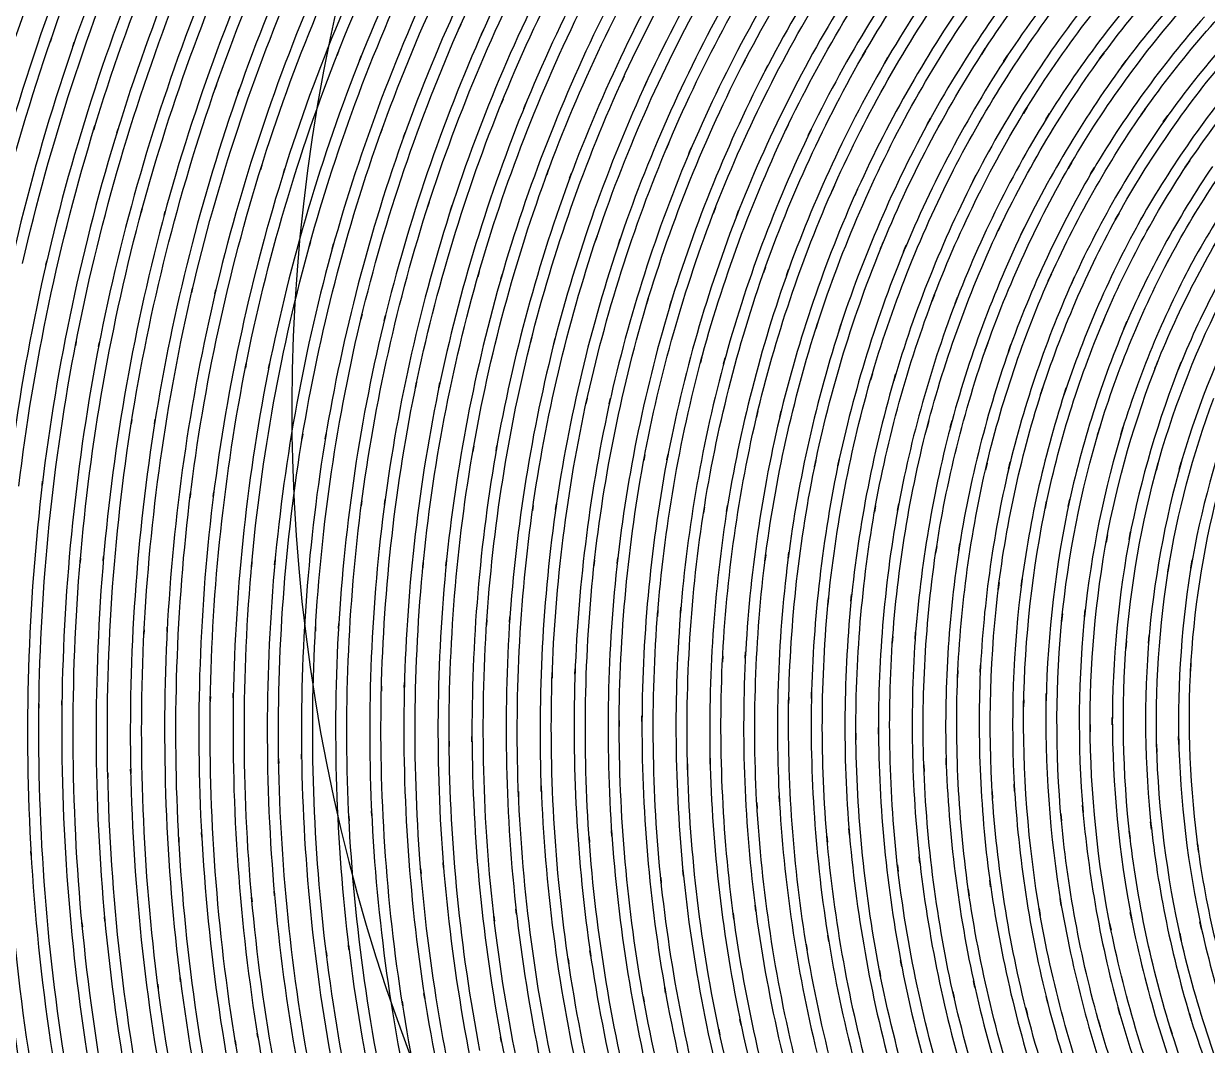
# Model space of a CAD drawing. Extents: x -32 to 185, y 69 to 286.
# Drawn here: x -5.47 to 40.84, y 152.37 to 192.36 of the extents above; entities that cross this region are included whole.
import ezdxf

# ---------------------------------------------------------------- set-up
doc = ezdxf.new("R2010")
doc.units = 0
doc.layers.add('Ebene_1', color=7, linetype='CONTINUOUS')

msp = doc.modelspace()

# ---------------------------------------------------------------- linework, layer by layer
at = {"layer": 'Ebene_1', "color": 7}
for p, q in [((11.632855, 192.322571), (11.550433, 192.136753)), ((-4.385044, 191.791589), (-4.43972, 191.632498)), ((12.436048, 191.930571), (12.519692, 192.117916)), ((-3.544839, 191.471116), (-3.489247, 191.631734)), ((27.470077, 191.29217), (27.342804, 191.071734)), ((32.156594, 191.386098), (32.007939, 191.156752)), ((6.848383, 191.276897), (6.777986, 191.098461)), ((7.669095, 190.917734), (7.740877, 191.098461)), ((22.755611, 190.932752), (22.647021, 190.721479)), ((28.216405, 190.820752), (28.34607, 191.043225)), ((32.873649, 190.880061), (33.025358, 191.111443)), ((36.803835, 191.215807), (36.630234, 190.97857)), ((37.487035, 190.67617), (37.664708, 190.915697)), ((23.527597, 190.495951), (23.638451, 190.710024)), ((2.073671, 189.960896), (2.013599, 189.789078)), ((18.024624, 190.30606), (17.931868, 190.103187)), ((18.818985, 189.904133), (18.913447, 190.109042)), ((2.909887, 189.635332), (2.970937, 189.808932)), ((13.288293, 189.410568), (13.20974, 189.216605)), ((14.102533, 189.044023), (14.182792, 189.240532)), ((33.795105, 189.090605), (33.647214, 188.84955)), ((38.428345, 189.036132), (38.253727, 188.785659)), ((29.131675, 188.881113), (29.006082, 188.648713)), ((29.888439, 188.431331), (30.016628, 188.665768)), ((34.522596, 188.60595), (34.674051, 188.849804)), ((39.121219, 188.516095), (39.29991, 188.769113)), ((-2.679766, 188.374313), (-2.730395, 188.209113)), ((-1.82994, 188.082095), (-1.778521, 188.248822)), ((8.558605, 188.246022), (8.492296, 188.060458)), ((9.389773, 187.914349), (9.45738, 188.102204)), ((24.448339, 188.404604), (24.342423, 188.18264)), ((25.230966, 187.990967), (25.339351, 188.215731)), ((19.757037, 187.660567), (19.667742, 187.448276)), ((20.561834, 187.283585), (20.653114, 187.498421)), ((3.847231, 186.812166), (3.791649, 186.633984)), ((4.693099, 186.514857), (4.749874, 186.69533)), ((15.069222, 186.649002), (14.994436, 186.446384)), ((35.542306, 186.943257), (35.394924, 186.688966)), ((36.279216, 186.479475), (36.430162, 186.736311)), ((40.159256, 187.002312), (39.983619, 186.738602)), ((15.89311, 186.308166), (15.96927, 186.512566)), ((30.903466, 186.618457), (30.780011, 186.375111)), ((31.669903, 186.191584), (31.796157, 186.437729)), ((26.253527, 186.027402), (26.15041, 185.794492)), ((27.045495, 185.637183), (27.150978, 185.872892)), ((10.396425, 185.368637), (10.334163, 185.174674)), ((11.236705, 185.063692), (11.300062, 185.259437)), ((-0.83431, 185.10951), (-0.880357, 184.938455)), ((0.024273, 184.84631), (0.071211, 185.018892)), ((21.603791, 185.168565), (21.518264, 184.946855)), ((22.41793, 184.816528), (22.505443, 185.040783)), ((37.389035, 184.948128), (37.242417, 184.681364)), ((32.776922, 184.510818), (32.655249, 184.254745)), ((33.551504, 184.105327), (33.676232, 184.364455)), ((38.133581, 184.505473), (38.284272, 184.775546)), ((16.966274, 184.042709), (16.895689, 183.831181)), ((17.798919, 183.727581), (17.871108, 183.9414)), ((5.750258, 183.820236), (5.699051, 183.634672)), ((6.604378, 183.550163), (6.656481, 183.737254)), ((28.161805, 183.806236), (28.061794, 183.562127)), ((28.962351, 183.43969), (29.064958, 183.686599)), ((-4.604768, 182.908199), (-4.566509, 183.074417)), ((39.326637, 183.110308), (39.180273, 182.829799)), ((40.077038, 182.688017), (40.227983, 182.971835)), ((12.352048, 182.648817), (12.29447, 182.447471)), ((13.2005, 182.370853), (13.259249, 182.574489)), ((23.555724, 182.834635), (23.473989, 182.602744)), ((24.378034, 182.507289), (24.461652, 182.741471)), ((34.742269, 182.560998), (34.622633, 182.292453)), ((35.523979, 182.177653), (35.646924, 182.449507)), ((1.142289, 182.003543), (1.100925, 181.826634)), ((2.008533, 181.769361), (2.050686, 181.948307)), ((18.970134, 181.59627), (18.903902, 181.375834)), ((30.163985, 181.744925), (30.067334, 181.48987)), ((30.971684, 181.401797), (31.071211, 181.660416)), ((19.810441, 181.307106), (19.87815, 181.530088)), ((7.773, 180.988415), (7.726673, 180.796233)), ((8.634688, 180.746851), (8.681907, 180.940815)), ((25.603341, 180.662851), (25.525577, 180.420015)), ((36.790598, 180.773833), (36.672998, 180.492306)), ((37.577908, 180.411869), (37.699326, 180.697215)), ((26.432498, 180.359687), (26.512145, 180.60456)), ((-3.415581, 179.920596), (-3.448188, 179.751323)), ((-2.539384, 179.720778), (-2.506064, 179.892087)), ((14.416337, 180.091651), (14.363545, 179.88216)), ((15.271865, 179.840669), (15.325956, 180.052705)), ((32.250776, 179.848305), (32.157358, 179.580777)), ((33.064304, 179.527577), (33.160777, 179.798414)), ((21.071333, 179.314777), (21.009784, 179.084922)), ((21.918181, 179.051068), (21.981334, 179.283468)), ((3.240598, 179.061759), (3.204205, 178.878486)), ((4.11331, 178.856086), (4.150499, 179.041395)), ((38.912491, 179.151868), (38.796673, 178.857613)), ((39.703874, 178.812304), (39.82351, 179.109868)), ((9.906017, 178.322049), (9.864857, 178.122994)), ((27.736841, 178.656777), (27.663455, 178.404013)), ((28.57198, 178.378049), (28.647631, 178.634122)), ((10.773967, 178.108231), (10.816221, 178.309576)), ((34.412378, 178.118667), (34.322269, 177.839176)), ((35.230488, 177.820594), (35.323906, 178.103903)), ((16.579696, 177.70223), (16.531968, 177.484339)), ((17.441053, 177.477212), (17.490078, 177.697648)), ((23.260222, 177.201284), (23.203637, 176.961757)), ((24.112645, 176.963284), (24.17091, 177.205357)), ((-1.233437, 176.870884), (-1.261081, 176.695757)), ((-0.351767, 176.700338), (-0.323538, 176.876993)), ((29.946908, 176.820229), (29.877799, 176.556011)), ((30.786629, 176.56492), (30.857902, 176.832702)), ((36.639144, 176.558811), (36.552344, 176.266847)), ((37.460563, 176.283393), (37.550672, 176.579175)), ((5.45077, 176.288483), (5.419646, 176.099356)), ((6.328952, 176.111574), (6.36087, 176.302993)), ((12.139757, 175.825465), (12.103968, 175.619028)), ((13.012976, 175.639901), (13.049758, 175.848374)), ((18.832222, 175.483101), (18.789865, 175.256555)), ((19.698568, 175.28481), (19.742222, 175.513646)), ((25.527079, 175.25961), (25.475559, 175.010155)), ((26.383676, 175.046046), (26.436978, 175.298301)), ((32.223539, 175.15601), (32.158885, 174.880337)), ((33.066595, 174.924119), (33.13354, 175.203355)), ((38.9214, 175.172046), (38.837655, 174.866846)), ((39.744346, 174.918264), (39.831656, 175.227283)), ((-4.74856, 174.281645), (-4.728171, 174.450664)), ((1.062056, 173.992481), (1.039783, 173.812518)), ((1.948282, 173.851463), (1.97114, 174.033972)), ((7.763149, 173.688045), (7.737517, 173.49179)), ((8.645608, 173.53939), (8.672056, 173.737681)), ((35.401797, 173.456663), (35.464415, 173.748117)), ((14.464167, 173.502481), (14.433952, 173.288663)), ((15.341458, 173.343899), (15.372691, 173.560263)), ((21.163987, 173.437317), (21.127307, 173.202372)), ((22.034228, 173.265499), (22.072308, 173.503499)), ((27.861721, 173.49179), (27.815597, 173.232408)), ((28.721703, 173.303172), (28.769736, 173.566117)), ((34.556705, 173.666154), (34.496633, 173.378263)), ((36.936708, 172.351934), (36.881217, 172.05208)), ((37.782563, 172.165352), (37.840854, 172.469025)), ((30.25445, 171.90037), (30.213901, 171.630552)), ((31.11652, 171.735934), (31.159029, 172.00957)), ((-3.248523, 171.437606), (-3.263057, 171.265533)), ((-2.356035, 171.331715), (-2.341016, 171.50557)), ((4.350855, 171.178988), (4.368154, 171.367097)), ((17.74969, 171.224806), (17.775068, 171.449061)), ((23.565168, 171.568443), (23.534342, 171.324588)), ((24.438081, 171.422588), (24.470307, 171.669497)), ((40.198456, 171.050442), (40.25242, 171.367097)), ((3.461236, 171.290733), (3.444532, 171.104406)), ((10.167512, 171.263497), (10.147733, 171.061388)), ((11.053356, 171.143351), (11.073949, 171.348515)), ((16.869242, 171.356152), (16.844983, 171.134697)), ((39.353364, 171.215388), (39.302455, 170.90306)), ((32.695213, 170.487642), (32.660085, 170.206369)), ((33.557868, 170.346369), (33.595032, 170.631715)), ((26.900124, 169.757605), (26.926265, 170.014696)), ((20.227336, 169.28415), (20.246426, 169.516295)), ((26.02553, 169.879023), (26.000763, 169.625495)), ((13.541947, 168.926258), (13.556457, 169.13804)), ((19.344877, 169.389023), (19.326804, 169.159677)), ((35.173469, 169.254113), (35.144197, 168.961895)), ((36.036125, 169.136004), (36.067434, 169.432295)), ((-0.754688, 168.636585), (-0.76352, 168.459931)), ((0.140219, 168.560731), (0.14956, 168.739422)), ((5.953696, 168.767931), (5.942857, 168.576258)), ((6.845601, 168.685204), (6.856936, 168.878913)), ((12.653914, 169.019168), (12.640194, 168.809931)), ((28.534892, 168.369058), (28.516591, 168.106621)), ((29.410071, 168.27284), (29.429977, 168.539604)), ((37.679726, 168.200803), (37.656308, 167.896367)), ((38.5406, 168.104585), (38.566054, 168.413094)), ((22.764443, 167.52473), (22.777069, 167.765276)), ((21.88089, 167.603384), (21.869359, 167.365893)), ((31.957794, 166.969311), (31.97103, 167.246002)), ((40.203292, 167.326948), (40.185983, 167.011311)), ((15.212098, 166.956075), (15.204742, 166.739965)), ((16.101328, 166.89142), (16.109372, 167.110075)), ((31.083175, 167.041602), (31.071466, 166.768729)), ((8.529281, 166.428147), (8.524597, 166.230874)), ((9.422584, 166.373929), (9.427751, 166.573747)), ((-3.974589, 165.688437), (-3.972298, 165.858728)), ((1.833838, 166.018838), (1.83086, 165.837092)), ((2.730015, 165.97251), (2.733395, 166.156292)), ((24.467125, 166.00051), (24.46234, 165.754365)), ((25.350577, 165.947819), (25.356355, 166.19651)), ((33.660195, 165.895637), (33.655359, 165.612583)), ((34.533287, 165.847528), (34.539651, 166.134656)), ((-4.873059, 165.729165), (-4.875044, 165.56091)), ((17.83173, 165.077273), (17.831144, 164.854291)), ((18.721163, 165.039855), (18.722436, 165.265891)), ((36.255798, 164.932946), (36.257834, 164.638945)), ((37.125835, 164.906982), (37.12558, 165.205055)), ((12.071335, 164.247454), (12.070062, 164.453382)), ((27.09312, 164.581673), (27.095513, 164.327127)), ((27.975579, 164.553927), (27.974281, 164.811782)), ((39.725765, 164.147672), (39.718637, 164.4572)), ((11.177753, 164.272909), (11.179534, 164.069781)), ((38.859546, 164.151236), (38.868964, 163.846799)), ((4.506563, 163.586653), (4.509745, 163.400326)), ((5.403042, 163.570108), (5.400258, 163.759235)), ((21.391093, 163.373853), (21.385442, 163.607272)), ((30.62932, 163.344581), (30.620665, 163.611853)), ((-1.282055, 163.009344), (-1.285645, 163.183708)), ((20.502372, 163.384799), (20.508838, 163.154689)), ((29.748744, 163.347126), (29.758494, 163.08418)), ((-2.180729, 163.019526), (-2.17686, 162.847198)), ((33.301031, 162.318761), (33.284995, 162.595707)), ((13.888664, 162.30527), (13.897217, 162.096034)), ((14.78156, 162.307816), (14.773414, 162.519852)), ((24.100808, 161.893925), (24.087801, 162.134979)), ((32.423867, 162.298143), (32.441176, 162.02527)), ((23.213895, 161.878143), (23.227615, 161.641161)), ((35.981143, 161.477233), (35.956961, 161.763597)), ((7.253073, 161.343597), (7.262718, 161.151669)), ((8.148862, 161.355815), (8.139521, 161.550288)), ((35.108051, 161.432688), (35.133251, 161.150651)), ((17.542693, 160.556032), (17.527471, 160.774433)), ((26.839974, 160.600578), (26.819178, 160.849524)), ((37.791217, 160.751014), (37.824563, 160.458796)), ((38.659218, 160.817705), (38.627145, 161.114251)), ((0.596695, 160.499778), (0.606648, 160.323378)), ((1.49458, 160.519632), (1.484831, 160.698069)), ((16.651579, 160.526251), (16.667285, 160.310905)), ((25.95581, 160.559596), (25.977294, 160.314214)), ((40.463184, 160.250832), (40.504674, 159.948941)), ((-5.179405, 159.798759), (-5.189154, 159.964977)), ((10.956807, 159.331413), (10.940694, 159.530722)), ((28.717733, 159.427886), (28.747082, 159.175377)), ((29.598206, 159.494068), (29.569468, 159.750904)), ((10.062817, 159.290686), (10.079235, 159.093922)), ((19.456062, 158.936613), (19.479124, 158.714903)), ((20.344376, 158.99414), (20.321696, 159.21814)), ((4.344888, 158.221339), (4.328681, 158.404867)), ((31.489684, 158.482758), (31.527357, 158.222103)), ((32.365321, 158.573631), (32.328412, 158.838358)), ((3.448809, 158.172212), (3.465214, 157.990721)), ((35.131215, 157.837994), (35.085651, 158.111376)), ((13.816577, 157.498939), (13.793413, 157.703339)), ((22.29165, 157.536866), (22.322476, 157.309048)), ((23.1764, 157.620866), (23.14588, 157.852248)), ((34.260923, 157.723957), (34.306996, 157.454902)), ((37.885399, 157.285629), (37.831181, 157.567666)), ((-3.189163, 157.170575), (-3.173254, 157.003084)), ((-2.291584, 157.225811), (-2.307416, 157.395339)), ((12.925463, 157.428939), (12.948932, 157.227084)), ((37.021726, 157.148938), (37.076962, 156.87072)), ((40.618456, 156.914502), (40.555075, 157.205957)), ((26.027999, 156.437738), (25.989435, 156.675483)), ((39.762165, 156.75592), (39.82631, 156.469556)), ((7.258044, 156.11701), (7.235176, 156.304356)), ((25.147933, 156.327265), (25.186802, 156.092828)), ((6.364848, 156.038101), (6.387915, 155.852792)), ((15.830059, 155.760901), (15.860884, 155.553446)), ((16.717609, 155.858137), (16.686961, 156.068137)), ((28.889067, 155.442973), (28.842129, 155.687592)), ((28.014448, 155.307555), (28.061794, 155.066246)), ((-0.224214, 154.762827), (-0.202044, 154.592027)), ((0.670386, 154.848609), (0.648317, 155.021191)), ((31.749321, 154.635554), (31.693575, 154.887554)), ((10.223613, 154.206899), (10.193781, 154.398827)), ((18.766498, 154.285299), (18.804985, 154.073008)), ((19.649339, 154.410027), (19.610979, 154.625372)), ((30.881065, 154.475954), (30.937066, 154.227772)), ((34.598705, 154.014208), (34.533796, 154.273336)), ((9.334282, 154.099481), (9.364318, 153.909335)), ((33.737577, 153.830935), (33.802741, 153.575626)), ((37.426963, 153.576644), (37.352635, 153.843663)), ((22.60128, 153.154098), (22.55485, 153.375298)), ((36.57398, 153.370717), (36.648307, 153.108026)), ((40.22442, 153.320317), (40.14042, 153.594971)), ((3.695995, 152.667916), (3.667359, 152.844571)), ((21.723988, 153.003153), (21.770621, 152.784752)), ((39.380346, 153.092244), (39.464601, 152.822171)), ((2.805383, 152.552607), (2.83402, 152.377988)), ((13.230918, 152.492534), (13.193729, 152.689043))]:
    msp.add_line(p, q, dxfattribs=at)
for points in [[(-4.43972, 191.632498), (-2.871184, 196.191411), (-0.897946, 200.600906), (1.456194, 204.808037)], [(2.310602, 204.494946), (-0.025745, 200.337197), (-1.985442, 195.978356), (-3.544839, 191.471116)], [(10.442804, 204.505898), (-0.582831, 177.887661), (5.511628, 147.248744), (25.884346, 126.876026)], [(-9.230066, 189.899551), (-7.759658, 194.756283), (-5.858711, 199.471996), (-3.550007, 203.990946)], [(-2.686639, 203.703309), (-4.97895, 199.23425), (-6.867959, 194.569446), (-8.33068, 189.764642)], [(11.550433, 192.136753), (13.146103, 195.738829), (15.064742, 199.18945), (17.282675, 202.445599)], [(6.777986, 191.098461), (8.315895, 194.996319), (10.20213, 198.747814), (12.413496, 202.307126)], [(13.261845, 201.97698), (11.068883, 198.466286), (9.196954, 194.764937), (7.669095, 190.917734)], [(18.120384, 202.089998), (15.922739, 198.882214), (14.020112, 195.481738), (12.436048, 191.930571)], [(2.013599, 189.789078), (3.477842, 193.982973), (5.316039, 198.036867), (7.50573, 201.902144)], [(8.363139, 201.596689), (6.190642, 197.781049), (4.365471, 193.777554), (2.909887, 189.635332)], [(-2.730395, 188.209113), (-1.355848, 192.697772), (0.418132, 197.05483), (2.569929, 201.227343)], [(3.43588, 200.947343), (1.299878, 196.824975), (-0.462444, 192.51908), (-1.82994, 188.082095)], [(-7.442163, 186.358566), (-6.173405, 191.140716), (-4.479888, 195.79992), (-2.382075, 200.280688)], [(-1.50827, 200.026651), (-3.591778, 195.596283), (-5.275241, 190.988497), (-6.538322, 186.258275)], [(13.20974, 189.216605), (14.642145, 192.75199), (16.392554, 196.150429), (18.439152, 199.369414)], [(17.931868, 190.103187), (19.413986, 193.346099), (21.189238, 196.44723), (23.235149, 199.367632)], [(8.492296, 188.060458), (9.859282, 191.888571), (11.569422, 195.585338), (13.601409, 199.105959)], [(14.461697, 198.80865), (12.446306, 195.33741), (10.748614, 191.691043), (9.389773, 187.914349)], [(19.290404, 199.04665), (17.261878, 195.876538), (15.525317, 192.528499), (14.102533, 189.044023)], [(24.076652, 199.019923), (22.050137, 196.147884), (20.290183, 193.096645), (18.818985, 189.904133)], [(22.647021, 190.721479), (24.163248, 193.672682), (25.947665, 196.478284), (27.977463, 199.102905)], [(28.808707, 198.730504), (26.799502, 196.153484), (25.031504, 193.397009), (23.527597, 190.495951)], [(3.791649, 186.633984), (5.077204, 190.754315), (6.731155, 194.750937), (8.733019, 198.574977)], [(9.601555, 198.302613), (7.614902, 194.528719), (5.972092, 190.583515), (4.693099, 186.514857)], [(27.342804, 191.071734), (28.87802, 193.733009), (30.656811, 196.246138), (32.656013, 198.57905)], [(-0.880357, 184.938455), (0.307964, 189.349478), (1.889609, 193.645191), (3.845442, 197.773667)], [(33.47565, 198.181704), (31.498339, 195.896138), (29.737723, 193.431881), (28.216405, 190.820752)], [(32.007939, 191.156752), (33.546668, 193.529881), (35.304815, 195.753593), (37.258453, 197.798358)], [(4.721435, 197.527267), (2.779631, 193.449445), (1.207401, 189.20515), (0.024273, 184.84631)], [(38.066381, 197.37683), (36.135652, 195.378647), (34.397105, 193.203554), (32.873649, 190.880061)], [(-5.51179, 182.974126), (-4.436742, 187.673549), (-2.943373, 192.267589), (-1.049884, 196.701012)], [(-0.166738, 196.481084), (-2.047983, 192.098316), (-3.533308, 187.555949), (-4.604768, 182.908199)], [(14.994436, 186.446384), (16.271339, 189.908205), (17.86057, 193.247081), (19.742426, 196.421011)], [(19.667742, 187.448276), (21.00202, 190.620933), (22.624163, 193.665045), (24.513554, 196.541666)], [(24.342423, 188.18264), (25.718472, 191.065879), (27.357899, 193.815991), (29.239449, 196.398102)], [(36.630234, 190.97857), (38.158018, 193.066099), (39.880783, 195.003956), (41.775112, 196.765412)], [(10.334163, 185.174674), (11.537986, 188.926168), (13.07898, 192.56108), (14.938156, 196.034611)], [(20.60559, 196.131338), (18.739847, 193.00679), (17.162351, 189.718823), (15.89311, 186.308166)], [(25.367988, 196.226538), (23.495982, 193.39879), (21.887075, 190.405078), (20.561834, 187.283585)], [(30.084541, 196.057775), (28.221572, 193.524281), (26.596654, 190.823806), (25.230966, 187.990967)], [(29.006082, 188.648713), (30.408781, 191.244061), (32.050448, 193.702972), (33.90965, 195.993375)], [(42.570567, 196.319957), (40.70042, 194.604573), (38.998273, 192.714826), (37.487035, 190.67617)], [(15.809084, 195.769883), (13.964722, 192.346753), (12.434266, 188.763259), (11.236705, 185.063692)], [(34.744305, 195.628102), (32.905213, 193.385554), (31.279429, 190.976024), (29.888439, 188.431331)], [(-5.051724, 195.162537), (-6.856021, 190.475079), (-8.238407, 185.63591), (-9.182237, 180.702815)], [(5.699051, 183.634672), (6.813982, 187.674312), (8.290848, 191.605261), (10.111537, 195.379665)], [(10.990025, 195.141156), (9.182547, 191.417152), (7.714633, 187.537876), (6.604378, 183.550163)], [(33.647214, 188.84955), (35.061469, 191.15777), (36.690307, 193.327772), (38.512091, 195.330029)], [(39.336055, 194.940065), (37.535399, 192.985154), (35.923616, 190.864279), (34.522596, 188.60595)], [(1.100925, 181.826634), (2.11114, 186.152384), (3.50797, 190.37886), (5.274377, 194.4549)], [(6.159221, 194.2421), (4.404844, 190.217224), (3.015582, 186.042929), (2.008533, 181.769361)], [(38.253727, 188.785659), (39.664674, 190.809552), (41.26653, 192.693699), (43.03715, 194.411628)], [(16.895689, 183.831181), (18.024726, 187.21333), (19.460237, 190.485515), (21.184071, 193.606754)], [(21.518264, 184.946855), (22.712338, 188.04264), (24.188525, 191.022097), (25.927886, 193.847809)], [(26.15041, 185.794492), (27.393993, 188.603659), (28.895431, 191.291661), (30.635174, 193.823882)], [(43.849659, 193.997227), (42.101185, 192.326389), (40.517656, 190.490606), (39.121219, 188.516095)], [(-3.448188, 179.751323), (-2.558577, 184.360891), (-1.257797, 188.881623), (0.438317, 193.259045)], [(22.057697, 193.350427), (20.348067, 190.279078), (18.922407, 187.058057), (17.798919, 183.727581)], [(26.793723, 193.565518), (25.069889, 190.789697), (23.604953, 187.860894), (22.41793, 184.816528)], [(31.492993, 193.516136), (29.769617, 191.033297), (28.280729, 188.395695), (27.045495, 185.637183)], [(30.780011, 186.375111), (32.05783, 188.898168), (33.569323, 191.295988), (35.294888, 193.536754)], [(36.143034, 193.203808), (34.435796, 191.011661), (32.938049, 188.663731), (31.669903, 186.191584)], [(1.329023, 193.072972), (-0.356655, 188.746713), (-1.65135, 184.278164), (-2.539384, 179.720778)], [(12.29447, 182.447471), (13.342969, 186.11522), (14.722301, 189.680387), (16.415234, 193.098936)], [(17.295886, 192.868317), (15.615782, 189.500423), (14.244926, 185.986674), (13.2005, 182.370853)], [(35.394924, 186.688966), (36.692089, 188.927186), (38.199254, 191.037115), (39.895801, 192.98999)], [(7.726673, 180.796233), (8.678928, 184.748055), (9.986453, 188.60595), (11.632855, 192.322571)], [(40.733766, 192.63159), (39.056819, 190.727333), (37.564926, 188.667041), (36.279216, 186.479475)], [(-7.936643, 177.410775), (-7.183341, 182.300344), (-5.994638, 187.113294), (-4.385044, 191.791589)], [(12.519692, 192.117916), (10.88472, 188.452458), (9.584347, 184.646491), (8.634688, 180.746851)], [(39.983619, 186.738602), (41.285112, 188.693259), (42.77344, 190.517333), (44.426714, 192.185117)], [(-3.489247, 191.631734), (-5.090008, 187.005112), (-6.274155, 182.244598), (-7.027228, 177.407212)], [(23.473989, 182.602744), (24.535827, 185.615801), (25.873592, 188.525004), (27.470077, 191.29217)], [(28.061794, 183.562127), (29.1807, 186.29162), (30.551683, 188.910895), (32.156594, 191.386098)], [(3.204205, 178.878486), (4.044603, 183.11209), (5.264335, 187.261948), (6.848383, 191.276897)], [(7.740877, 191.098461), (6.166779, 187.13493), (4.952516, 183.037508), (4.11331, 178.856086)], [(18.903902, 181.375834), (19.893346, 184.6722), (21.182798, 187.871331), (22.755611, 190.932752)], [(28.34607, 191.043225), (26.763203, 188.326204), (25.434806, 185.468674), (24.378034, 182.507289)], [(33.025358, 191.111443), (31.435211, 188.686386), (30.074792, 186.117765), (28.962351, 183.43969)], [(32.655249, 184.254745), (33.815977, 186.70042), (35.205288, 189.031295), (36.803835, 191.215807)], [(37.664708, 190.915697), (36.081943, 188.780568), (34.704596, 186.500093), (33.551504, 184.105327)], [(23.638451, 190.710024), (22.077781, 187.699258), (20.796296, 184.5518), (19.810441, 181.307106)], [(37.242417, 184.681364), (38.430127, 186.843475), (39.822492, 188.887223), (41.400675, 190.783588)], [(42.252385, 190.457769), (40.691511, 188.610531), (39.312128, 186.617184), (38.133581, 184.505473)], [(-1.261081, 176.695757), (-0.548353, 181.208343), (0.567779, 185.647874), (2.073671, 189.960896)], [(14.363545, 179.88216), (15.265095, 183.460563), (16.490707, 186.949875), (18.024624, 190.30606)], [(18.913447, 190.109042), (17.390347, 186.804021), (16.171328, 183.36689), (15.271865, 179.840669)], [(2.970937, 189.808932), (1.473504, 185.547583), (0.361342, 181.160488), (-0.351767, 176.700338)], [(9.864857, 178.122994), (10.663087, 181.981143), (11.80895, 185.759111), (13.288293, 189.410568)], [(14.182792, 189.240532), (12.712587, 185.640238), (11.571611, 181.914198), (10.773967, 178.108231)], [(30.067334, 181.48987), (31.069684, 184.134345), (32.317721, 186.679039), (33.795105, 189.090605)], [(34.622633, 182.292453), (35.67467, 184.655909), (36.948926, 186.913984), (38.428345, 189.036132)], [(25.525577, 180.420015), (26.463527, 183.345763), (27.67071, 186.178347), (29.131675, 188.881113)], [(30.016628, 188.665768), (28.567398, 186.013911), (27.367444, 183.233254), (26.432498, 180.359687)], [(34.674051, 188.849804), (33.209395, 186.488638), (31.969757, 183.994854), (30.971684, 181.401797)], [(39.29991, 188.769113), (37.83449, 186.697111), (36.570162, 184.489946), (35.523979, 182.177653)], [(39.180273, 182.829799), (40.266674, 184.911728), (41.55213, 186.883439), (43.018822, 188.717186)], [(-5.657467, 174.250336), (-5.088023, 179.037577), (-4.091425, 183.76449), (-2.679766, 188.374313)], [(-1.778521, 188.248822), (-3.183104, 183.691181), (-4.177233, 179.016704), (-4.74856, 174.281645)], [(5.419646, 176.099356), (6.098866, 180.234196), (7.149564, 184.299546), (8.558605, 188.246022)], [(9.45738, 188.102204), (8.056182, 184.207655), (7.009065, 180.194233), (6.328952, 176.111574)], [(21.009784, 179.084922), (21.867984, 182.290162), (23.019091, 185.409874), (24.448339, 188.404604)], [(25.339351, 188.215731), (23.920157, 185.272419), (22.77488, 182.20438), (21.918181, 179.051068)], [(43.883005, 188.424458), (42.431331, 186.640348), (41.156566, 184.719037), (40.077038, 182.688017)], [(16.531968, 177.484339), (17.295096, 180.967288), (18.374727, 184.373618), (19.757037, 187.660567)], [(20.653114, 187.498421), (19.279458, 184.262891), (18.204206, 180.908488), (17.441053, 177.477212)], [(1.039783, 173.812518), (1.58446, 178.220994), (2.52409, 182.571944), (3.847231, 186.812166)], [(4.749874, 186.69533), (3.433098, 182.50678), (2.495354, 178.208013), (1.948282, 173.851463)], [(12.103968, 175.619028), (12.756623, 179.377905), (13.74925, 183.069581), (15.069222, 186.649002)], [(32.157358, 179.580777), (33.051577, 182.135907), (34.185069, 184.601182), (35.542306, 186.943257)], [(36.430162, 186.736311), (35.08336, 184.445146), (33.956232, 182.031289), (33.064304, 179.527577)], [(36.672998, 180.492306), (37.624235, 182.768708), (38.791837, 184.948637), (40.159256, 187.002312)], [(41.041002, 186.769148), (39.685292, 184.766128), (38.525327, 182.637108), (37.577908, 180.411869)], [(15.96927, 186.512566), (14.656679, 182.985581), (13.667133, 179.346086), (13.012976, 175.639901)], [(27.663455, 178.404013), (28.485867, 181.236852), (29.570562, 183.986963), (30.903466, 186.618457)], [(31.796157, 186.437729), (30.473029, 183.8574), (29.393373, 181.158961), (28.57198, 178.378049)], [(23.203637, 176.961757), (23.939146, 180.071032), (24.960205, 183.105726), (26.253527, 186.027402)], [(27.150978, 185.872892), (25.86593, 183.003144), (24.848638, 180.020378), (24.112645, 176.963284)], [(7.737517, 173.49179), (8.264401, 177.522776), (9.15442, 181.497761), (10.396425, 185.368637)], [(11.300062, 185.259437), (10.063912, 181.440743), (9.175394, 177.517939), (8.645608, 173.53939)], [(-3.263057, 171.265533), (-2.86841, 175.94332), (-2.055442, 180.57656), (-0.83431, 185.10951)], [(0.071211, 185.018892), (-1.145059, 180.538124), (-1.957492, 175.95732), (-2.356035, 171.331715)], [(18.789865, 175.256555), (19.423328, 178.639468), (20.36535, 181.957471), (21.603791, 185.168565)], [(22.505443, 185.040783), (21.273569, 181.881361), (20.333939, 178.615795), (19.698568, 175.28481)], [(34.322269, 177.839176), (35.116706, 180.300633), (36.143798, 182.681144), (37.389035, 184.948128)], [(38.796673, 178.857613), (39.655765, 181.042888), (40.724347, 183.14009), (41.987912, 185.119437)], [(42.878059, 184.919873), (41.624421, 182.991944), (40.561184, 180.946415), (39.703874, 178.812304)], [(29.877799, 176.556011), (30.593429, 179.292377), (31.564012, 181.955689), (32.776922, 184.510818)], [(33.676232, 184.364455), (32.470703, 181.860998), (31.503175, 179.249359), (30.786629, 176.56492)], [(38.284272, 184.775546), (37.047689, 182.559726), (36.024925, 180.230633), (35.230488, 177.820594)], [(14.433952, 173.288663), (14.950094, 176.942666), (15.797757, 180.542197), (16.966274, 184.042709)], [(17.871108, 183.9414), (16.70786, 180.493069), (15.860986, 176.94572), (15.341458, 173.343899)], [(3.444532, 171.104406), (3.830128, 175.403428), (4.601918, 179.659432), (5.750258, 183.820236)], [(6.656481, 183.737254), (5.512617, 179.629141), (4.740826, 175.425828), (4.350855, 171.178988)], [(25.475559, 175.010155), (26.097108, 178.018885), (26.996469, 180.96347), (28.161805, 183.806236)], [(29.064958, 183.686599), (27.905579, 180.895761), (27.007898, 178.003103), (26.383676, 175.046046)], [(-4.566509, 183.074417), (-5.666427, 178.303467), (-6.337867, 173.443935), (-6.572635, 168.553604)], [(36.552344, 176.266847), (37.256162, 178.631322), (38.185254, 180.922997), (39.326637, 183.110308)], [(40.227983, 182.971835), (39.092964, 180.836197), (38.166163, 178.596449), (37.460563, 176.283393)], [(10.147733, 171.061388), (10.531334, 174.98241), (11.269236, 178.860922), (12.352048, 182.648817)], [(13.259249, 182.574489), (12.18023, 178.838522), (11.441844, 175.012446), (11.053356, 171.143351)], [(21.127307, 173.202372), (21.639988, 176.480665), (22.45293, 179.704996), (23.555724, 182.834635)], [(24.461652, 182.741471), (23.363517, 179.664014), (22.55088, 176.491866), (22.034228, 173.265499)], [(32.158885, 174.880337), (32.776413, 177.516157), (33.641614, 180.087832), (34.742269, 182.560998)], [(35.646924, 182.449507), (34.55136, 180.028014), (33.687177, 177.508266), (33.066595, 174.924119)], [(-0.76352, 168.459931), (-0.534429, 173.022408), (0.103411, 177.555103), (1.142289, 182.003543)], [(2.050686, 181.948307), (1.014812, 177.552048), (0.375266, 173.07128), (0.140219, 168.560731)], [(16.844983, 171.134697), (17.233547, 174.679246), (17.944977, 178.181031), (18.970134, 181.59627)], [(27.815597, 173.232408), (28.332249, 176.136774), (29.11854, 178.986668), (30.163985, 181.744925)], [(31.071211, 181.660416), (30.029636, 178.953831), (29.242937, 176.155865), (28.721703, 173.303172)], [(19.87815, 181.530088), (18.856276, 178.167031), (18.143752, 174.717427), (17.74969, 171.224806)], [(38.837655, 174.866846), (39.459255, 177.131284), (40.299256, 179.33005), (41.34493, 181.432597)], [(42.251367, 181.328743), (41.209766, 179.278377), (40.37002, 177.131284), (39.744346, 174.918264)], [(5.942857, 168.576258), (6.17861, 172.760226), (6.791312, 176.914411), (7.773, 180.988415)], [(8.681907, 180.940815), (7.702593, 176.919248), (7.087916, 172.817244), (6.845601, 168.685204)], [(23.534342, 171.324588), (23.935252, 174.494445), (24.627896, 177.620267), (25.603341, 180.662851)], [(34.496633, 173.378263), (35.025324, 175.910483), (35.793288, 178.386958), (36.790598, 180.773833)], [(37.699326, 180.697215), (36.705071, 178.362267), (35.935579, 175.93772), (35.401797, 173.456663)], [(26.512145, 180.60456), (25.539399, 177.614412), (24.844973, 174.540518), (24.438081, 171.422588)], [(-4.875044, 165.56091), (-4.81767, 170.381242), (-4.329146, 175.187319), (-3.415581, 179.920596)], [(-2.506064, 179.892087), (-3.418254, 175.210737), (-3.909756, 170.457351), (-3.974589, 165.688437)], [(12.640194, 168.809931), (12.889776, 172.616407), (13.484369, 176.392593), (14.416337, 180.091651)], [(15.325956, 180.052705), (14.395668, 176.405575), (13.798377, 172.681316), (13.541947, 168.926258)], [(30.213901, 171.630552), (30.634665, 174.427245), (31.316593, 177.17863), (32.250776, 179.848305)], [(33.160777, 179.798414), (32.228376, 177.180921), (31.543648, 174.481464), (31.11652, 171.735934)], [(19.326804, 169.159677), (19.597055, 172.590953), (20.18111, 175.990156), (21.071333, 179.314777)], [(21.981334, 179.283468), (21.092307, 176.011029), (20.505147, 172.664007), (20.227336, 169.28415)], [(1.83086, 165.837092), (1.903737, 170.27866), (2.375639, 174.7047), (3.240598, 179.061759)], [(4.150499, 179.041395), (3.286434, 174.736518), (2.810953, 170.362405), (2.730015, 165.97251)], [(36.881217, 172.05208), (37.329726, 174.478155), (38.009872, 176.855866), (38.912491, 179.151868)], [(39.82351, 179.109868), (38.921909, 176.866048), (38.238454, 174.540264), (37.782563, 172.165352)], [(8.524597, 166.230874), (8.620052, 170.294442), (9.082511, 174.341463), (9.906017, 178.322049)], [(26.000763, 169.625495), (26.299065, 172.683098), (26.880345, 175.706592), (27.736841, 178.656777)], [(28.647631, 178.634122), (27.791517, 175.735865), (27.206469, 172.764044), (26.900124, 169.757605)], [(10.816221, 178.309576), (9.993021, 174.381173), (9.526489, 170.386333), (9.422584, 166.373929)], [(32.660085, 170.206369), (32.994049, 172.893099), (33.580777, 175.54241), (34.412378, 178.118667)], [(35.323906, 178.103903), (34.491796, 175.579574), (33.900486, 172.98219), (33.557868, 170.346369)], [(15.204742, 166.739965), (15.329622, 170.428078), (15.789891, 174.097354), (16.579696, 177.70223)], [(17.490078, 177.697648), (16.699994, 174.145209), (16.235066, 170.528114), (16.101328, 166.89142)], [(39.302455, 170.90306), (39.679946, 173.220953), (40.281183, 175.496592), (41.097766, 177.698158)], [(42.010058, 177.691539), (41.192202, 175.541901), (40.58562, 173.317681), (40.198456, 171.050442)], [(21.869359, 167.365893), (22.030639, 170.680078), (22.496279, 173.972372), (23.260222, 177.201284)], [(24.17091, 177.205357), (23.406077, 174.028372), (22.935167, 170.787751), (22.764443, 167.52473)], [(-2.17686, 162.847198), (-2.281555, 167.540512), (-1.965867, 172.23408), (-1.233437, 176.870884)], [(-0.323538, 176.876993), (-1.056553, 172.292625), (-1.377332, 167.651239), (-1.282055, 163.009344)], [(28.516591, 168.106621), (28.721627, 171.04917), (29.200478, 173.966518), (29.946908, 176.820229)], [(30.857902, 176.832702), (30.109996, 174.030918), (29.625162, 171.164988), (29.410071, 168.27284)], [(35.144197, 168.961895), (35.400779, 171.535861), (35.901216, 174.079536), (36.639144, 176.558811)], [(37.550672, 176.579175), (36.810198, 174.152082), (36.302889, 171.65957), (36.036125, 169.136004)], [(4.509745, 163.400326), (4.436265, 167.715894), (4.751266, 172.029425), (5.45077, 176.288483)], [(6.36087, 176.302993), (5.660075, 172.096116), (5.339505, 167.834512), (5.403042, 163.570108)], [(11.179534, 164.069781), (11.144229, 168.009385), (11.465593, 171.943898), (12.139757, 175.825465)], [(13.049758, 175.848374), (12.373914, 172.018989), (12.046492, 168.135894), (12.071335, 164.247454)], [(17.831144, 164.854291), (17.840792, 168.420222), (18.175977, 171.978007), (18.832222, 175.483101)], [(19.742222, 175.513646), (19.083585, 172.060734), (18.741629, 168.554876), (18.721163, 165.039855)], [(24.46234, 165.754365), (24.524092, 168.948658), (24.880558, 172.130734), (25.527079, 175.25961)], [(26.436978, 175.298301), (25.787479, 172.221607), (25.423759, 169.091459), (25.350577, 165.947819)], [(31.071466, 166.768729), (31.192375, 169.594441), (31.578266, 172.402589), (32.223539, 175.15601)], [(33.13354, 175.203355), (32.484703, 172.501607), (32.090921, 169.744623), (31.957794, 166.969311)], [(37.656308, 167.896367), (37.844417, 170.356296), (38.267981, 172.792808), (38.9214, 175.172046)], [(39.831656, 175.227283), (39.17391, 172.899971), (38.741182, 170.514624), (38.5406, 168.104585)], [(-4.728171, 174.450664), (-5.314721, 169.589859), (-5.465768, 164.686291), (-5.179405, 159.798759)], [(0.606648, 160.323378), (0.349506, 164.884073), (0.501954, 169.459023), (1.062056, 173.992481)], [(1.97114, 174.033972), (1.408467, 169.552695), (1.248867, 165.029673), (1.49458, 160.519632)], [(7.262718, 161.151669), (7.052519, 165.33691), (7.220061, 169.532841), (7.763149, 173.688045)], [(8.672056, 173.737681), (8.125699, 169.634405), (7.950597, 165.490401), (8.148862, 161.355815)], [(35.464415, 173.748117), (34.905433, 171.14997), (34.593614, 168.504476), (34.533287, 165.847528)], [(40.185983, 167.011311), (40.315038, 169.355932), (40.671147, 171.682734), (41.248966, 173.958881)], [(13.897217, 162.096034), (13.740799, 165.907601), (13.930613, 169.725277), (14.464167, 173.502481)], [(15.372691, 173.560263), (14.835345, 169.835241), (14.637487, 166.068729), (14.78156, 162.307816)], [(20.508838, 163.154689), (20.412976, 166.594874), (20.632241, 170.036841), (21.163987, 173.437317)], [(22.072308, 173.503499), (21.536057, 170.154951), (21.30806, 166.763893), (21.391093, 163.373853)], [(27.095513, 164.327127), (27.067156, 167.398984), (27.323713, 170.467278), (27.861721, 173.49179)], [(28.769736, 173.566117), (28.226638, 170.593024), (27.960765, 167.576148), (27.975579, 164.553927)], [(33.655359, 165.612583), (33.701686, 168.319422), (34.003832, 171.016079), (34.556705, 173.666154)], [(36.257834, 164.638945), (36.239252, 167.225639), (36.466562, 169.808259), (36.936708, 172.351934)], [(37.840854, 172.469025), (37.362562, 169.976769), (37.123289, 167.444548), (37.125835, 164.906982)], [(29.758494, 163.08418), (29.649624, 166.032074), (29.815664, 168.983531), (30.25445, 171.90037)], [(31.159029, 172.00957), (30.713065, 169.14415), (30.535647, 166.243092), (30.62932, 163.344581)], [(-3.173254, 157.003084), (-3.628559, 161.802543), (-3.653709, 166.633565), (-3.248523, 171.437606)], [(-2.341016, 171.50557), (-2.750479, 166.753711), (-2.733959, 161.974616), (-2.291584, 157.225811)], [(4.368154, 171.367097), (3.966549, 166.994766), (3.958793, 162.594943), (4.344888, 158.221339)], [(17.775068, 171.449061), (17.36698, 167.83273), (17.289242, 164.186618), (17.542693, 160.556032)], [(23.227615, 161.641161), (23.035789, 164.953564), (23.148858, 168.276658), (23.565168, 171.568443)], [(24.470307, 171.669497), (24.047532, 168.429385), (23.923823, 165.156946), (24.100808, 161.893925)], [(40.25242, 171.367097), (39.845656, 168.983022), (39.669256, 166.565347), (39.725765, 164.147672)], [(3.465214, 157.990721), (3.065697, 162.41498), (3.064404, 166.86622), (3.461236, 171.290733)], [(10.079235, 159.093922), (9.742242, 163.144762), (9.771795, 167.218002), (10.167512, 171.263497)], [(11.073949, 171.348515), (10.672938, 167.354439), (10.633661, 163.332362), (10.956807, 159.331413)], [(16.667285, 160.310905), (16.399528, 163.991127), (16.467136, 167.688148), (16.869242, 171.356152)], [(38.868964, 163.846799), (38.794382, 166.312838), (38.956528, 168.780404), (39.353364, 171.215388)], [(32.441176, 162.02527), (32.261212, 164.847927), (32.34623, 167.681021), (32.695213, 170.487642)], [(33.595032, 170.631715), (33.236886, 167.876257), (33.138377, 165.0928), (33.301031, 162.318761)], [(26.926265, 170.014696), (26.607498, 166.886075), (26.578556, 163.734545), (26.839974, 160.600578)], [(20.246426, 169.516295), (19.958586, 166.013238), (19.991397, 162.491089), (20.344376, 158.99414)], [(25.977294, 160.314214), (25.699075, 163.497308), (25.71529, 166.698984), (26.02553, 169.879023)], [(13.556457, 169.13804), (13.291475, 165.25851), (13.378478, 161.362688), (13.816577, 157.498939)], [(19.479124, 158.714903), (19.109829, 162.261234), (19.064876, 165.834546), (19.344877, 169.389023)], [(35.133251, 161.150651), (34.891687, 163.847054), (34.905178, 166.560256), (35.173469, 169.254113)], [(36.067434, 169.432295), (35.787688, 166.789347), (35.758925, 164.125781), (35.981143, 161.477233)], [(-0.202044, 154.592027), (-0.805088, 159.247668), (-0.990041, 163.948108), (-0.754688, 168.636585)], [(0.14956, 168.739422), (-0.092054, 164.103127), (0.082233, 159.454104), (0.670386, 154.848609)], [(6.387915, 155.852792), (5.856154, 160.136032), (5.710783, 164.458472), (5.953696, 168.767931)], [(6.856936, 168.878913), (6.607362, 164.621636), (6.741594, 160.350105), (7.258044, 156.11701)], [(12.948932, 157.227084), (12.495027, 161.140724), (12.396186, 165.087709), (12.653914, 169.019168)], [(28.747082, 159.175377), (28.3925, 162.226616), (28.321405, 165.304582), (28.534892, 168.369058)], [(29.429977, 168.539604), (29.205849, 165.525783), (29.262129, 162.497707), (29.598206, 159.494068)], [(37.824563, 160.458796), (37.531072, 163.028944), (37.482453, 165.621237), (37.679726, 168.200803)], [(38.566054, 168.413094), (38.355545, 165.884183), (38.3866, 163.340762), (38.659218, 160.817705)], [(22.777069, 167.765276), (22.59988, 164.3788), (22.733516, 160.98316), (23.1764, 157.620866)], [(22.322476, 157.309048), (21.861519, 160.719705), (21.713653, 164.16549), (21.88089, 167.603384)], [(31.97103, 167.246002), (31.832303, 164.349272), (31.964412, 161.445924), (32.365321, 158.573631)], [(40.504674, 159.948941), (40.168674, 162.393089), (40.06762, 164.863709), (40.203292, 167.326948)], [(15.860884, 155.553446), (15.300196, 159.326831), (15.083043, 163.143489), (15.212098, 166.956075)], [(16.109372, 167.110075), (15.971052, 163.348908), (16.174612, 159.58265), (16.717609, 155.858137)], [(31.527357, 158.222103), (31.105575, 161.141742), (30.95692, 164.094472), (31.083175, 167.041602)], [(9.364318, 153.909335), (8.710441, 158.048757), (8.43095, 162.238579), (8.529281, 166.428147)], [(9.427751, 166.573747), (9.320664, 162.435852), (9.587046, 158.296685), (10.223613, 154.206899)], [(-3.972298, 165.858728), (-4.038811, 160.963051), (-3.667836, 156.071192), (-2.863624, 151.241696)], [(2.83402, 152.377988), (2.093653, 156.885738), (1.758875, 161.45127), (1.833838, 166.018838)], [(2.733395, 166.156292), (2.650271, 161.640397), (2.972429, 157.126284), (3.695995, 152.667916)], [(25.186802, 156.092828), (24.643907, 159.366286), (24.402979, 162.683016), (24.467125, 166.00051)], [(25.356355, 166.19651), (25.280373, 162.929926), (25.505188, 159.663086), (26.027999, 156.437738)], [(34.306996, 157.454902), (33.828196, 160.241923), (33.611577, 163.068144), (33.660195, 165.895637)], [(34.539651, 166.134656), (34.476523, 163.356799), (34.67456, 160.578687), (35.131215, 157.837994)], [(-3.728087, 150.959405), (-4.548691, 155.838792), (-4.93191, 160.781814), (-4.873059, 165.729165)], [(18.804985, 154.073008), (18.147519, 157.703848), (17.821701, 161.387379), (17.83173, 165.077273)], [(18.722436, 165.265891), (18.701156, 161.626652), (19.011396, 157.993012), (19.649339, 154.410027)], [(37.076962, 156.87072), (36.550307, 159.526395), (36.275143, 162.225852), (36.255798, 164.932946)], [(37.12558, 165.205055), (37.12838, 162.547089), (37.382926, 159.895486), (37.885399, 157.285629)], [(12.070062, 164.453382), (12.095695, 160.439451), (12.484387, 156.43621), (13.230918, 152.492534)], [(28.061794, 155.066246), (27.446888, 158.201485), (27.122546, 161.38687), (27.09312, 164.581673)], [(27.974281, 164.811782), (27.989808, 161.667379), (28.296154, 158.531121), (28.889067, 155.442973)], [(39.718637, 164.4572), (39.777947, 161.920143), (40.079329, 159.39454), (40.618456, 156.914502)], [(12.383561, 152.162643), (11.617938, 156.154683), (11.214229, 160.208068), (11.177753, 164.272909)], [(39.82631, 156.469556), (39.261473, 158.993631), (38.937437, 161.565815), (38.859546, 164.151236)], [(5.924166, 150.363259), (5.056721, 154.719809), (4.582232, 159.14534), (4.506563, 163.586653)], [(5.400258, 163.759235), (5.465684, 159.369086), (5.925655, 154.993445), (6.774407, 150.685769)], [(21.385442, 163.607272), (21.471351, 160.093014), (21.878421, 156.594029), (22.60128, 153.154098)], [(30.620665, 163.611853), (30.717902, 160.59116), (31.096157, 157.586248), (31.749321, 154.635554)], [(-1.285645, 163.183708), (-1.187797, 158.415303), (-0.663306, 153.665226), (0.281313, 148.990494)], [(21.770621, 152.784752), (21.02638, 156.272028), (20.601696, 159.820141), (20.502372, 163.384799)], [(30.937066, 154.227772), (30.260025, 157.224284), (29.862094, 160.277305), (29.748744, 163.347126)], [(-0.57172, 148.675367), (-1.534514, 153.399226), (-2.073133, 158.199703), (-2.180729, 163.019526)], [(33.284995, 162.595707), (33.454522, 159.700504), (33.894632, 156.827702), (34.598705, 154.014208)], [(15.435335, 150.611696), (14.568072, 154.454827), (14.05025, 158.368721), (13.888664, 162.30527)], [(14.773414, 162.519852), (14.922145, 158.633958), (15.422989, 154.769445), (16.269354, 150.97366)], [(24.087801, 162.134979), (24.27143, 158.748758), (24.765325, 155.386209), (25.563071, 152.090097)], [(33.802741, 153.575626), (33.073213, 156.43392), (32.611467, 159.354068), (32.423867, 162.298143)], [(24.747125, 151.689442), (23.926215, 155.031627), (23.412848, 158.442285), (23.213895, 161.878143)], [(35.956961, 161.763597), (36.189361, 158.994649), (36.681653, 156.253447), (37.426963, 153.576644)], [(9.057667, 148.547585), (8.073593, 152.750134), (7.469536, 157.032866), (7.253073, 161.343597)], [(8.139521, 161.550288), (8.343743, 157.290211), (8.931387, 153.057116), (9.894868, 148.902167)], [(36.648307, 153.108026), (35.876016, 155.82861), (35.360306, 158.615885), (35.108051, 161.432688)], [(17.527471, 160.774433), (17.789577, 157.019884), (18.392417, 153.296644), (19.328178, 149.65104)], [(26.819178, 160.849524), (27.090727, 157.592866), (27.661673, 154.368281), (28.524354, 151.216496)], [(39.464601, 152.822171), (38.658709, 155.406573), (38.098199, 158.06123), (37.791217, 160.751014)], [(38.627145, 161.114251), (38.912491, 158.471812), (39.447292, 155.861955), (40.22442, 153.320317)], [(2.639035, 146.593438), (1.544598, 151.15846), (0.860888, 155.812573), (0.596695, 160.499778)], [(1.484831, 160.698069), (1.737391, 156.062283), (2.404963, 151.45806), (3.479334, 146.941147)], [(18.508872, 149.256749), (17.550151, 152.949444), (16.928398, 156.721302), (16.651579, 160.526251)], [(27.724623, 150.784532), (26.836793, 153.981626), (26.244668, 157.254066), (25.95581, 160.559596)], [(42.241185, 152.715007), (41.411112, 155.165009), (40.815729, 157.688321), (40.463184, 160.250832)], [(-5.189154, 159.964977), (-4.895408, 154.950936), (-4.154451, 149.972786), (-2.975599, 145.090345)], [(-3.81896, 144.750018), (-5.017615, 149.680822), (-5.773998, 154.709118), (-6.078969, 159.774323)], [(10.940694, 159.530722), (11.273894, 155.4053), (11.978884, 151.317806), (13.046576, 147.318893)], [(30.692447, 150.069259), (29.74765, 153.121262), (29.08662, 156.25421), (28.717733, 159.427886)], [(29.569468, 159.750904), (29.919163, 156.625592), (30.557029, 153.539226), (31.474921, 150.531514)], [(12.223681, 146.931729), (11.133614, 150.977987), (10.410246, 155.114355), (10.062817, 159.290686)], [(21.593635, 148.097548), (20.553892, 151.638024), (19.838262, 155.266318), (19.456062, 158.936613)], [(20.321696, 159.21814), (20.687325, 155.597482), (21.382158, 152.017552), (22.397261, 148.522894)], [(4.328681, 158.404867), (4.725811, 153.905263), (5.526138, 149.450713), (6.719621, 145.094418)], [(33.640341, 149.541331), (32.648885, 152.449007), (31.928521, 155.442209), (31.489684, 158.482758)], [(32.328412, 158.838358), (32.746376, 155.84541), (33.441541, 152.897516), (34.404742, 150.033114)], [(5.893341, 144.714636), (4.677885, 149.118276), (3.859661, 153.622462), (3.448809, 158.172212)], [(35.085651, 158.111376), (35.562161, 155.250791), (36.304925, 152.440607), (37.304017, 149.717986)], [(13.793413, 157.703339), (14.245614, 153.715117), (15.057487, 149.775768), (16.219055, 145.93391)], [(24.679111, 147.132565), (23.568451, 150.520823), (22.769229, 154.003263), (22.29165, 157.536866)], [(23.14588, 157.852248), (23.604953, 154.367263), (24.381623, 150.931151), (25.466013, 147.587693)], [(36.559216, 149.197185), (35.529833, 151.961806), (34.760342, 154.816536), (34.260923, 157.723957)], [(37.831181, 157.567666), (38.356563, 154.839445), (39.137255, 152.166206), (40.16282, 149.584095)], [(-0.481051, 142.606998), (-1.815507, 147.371329), (-2.721944, 152.245116), (-3.189163, 157.170575)], [(-2.307416, 157.395339), (-1.853307, 152.520534), (-0.964281, 147.695875), (0.348717, 142.979398)], [(15.41156, 145.515691), (14.225937, 149.403877), (13.3937, 153.391335), (12.925463, 157.428939)], [(39.438637, 149.034785), (38.381254, 151.657879), (37.572054, 154.374645), (37.021726, 157.148938)], [(40.555075, 157.205957), (41.119402, 154.608827), (41.928858, 152.070752), (42.971731, 149.626095)], [(25.989435, 156.675483), (26.532025, 153.327953), (27.380579, 150.037186), (28.524151, 146.84442)], [(42.268931, 149.050058), (41.192966, 151.533915), (40.353474, 154.114245), (39.762165, 156.75592)], [(7.235176, 156.304356), (7.76684, 151.946024), (8.689263, 147.643948), (9.991239, 143.450816)], [(27.755346, 146.35951), (26.583825, 149.595549), (25.710912, 152.932134), (25.147933, 156.327265)], [(9.180154, 143.039725), (7.854429, 147.279438), (6.912122, 151.629879), (6.364848, 156.038101)], [(18.61097, 144.29769), (17.340049, 148.027039), (16.40915, 151.863806), (15.830059, 155.760901)], [(16.686961, 156.068137), (17.248056, 152.22017), (18.156785, 148.430748), (19.401666, 144.746709)], [(28.842129, 155.687592), (29.458206, 152.478534), (30.368614, 149.332858), (31.561466, 146.290783)], [(30.812084, 145.776346), (29.58945, 148.860931), (28.6529, 152.051406), (28.014448, 155.307555)], [(2.900342, 140.671178), (1.440871, 145.265727), (0.395044, 149.98195), (-0.224214, 154.762827)], [(0.648317, 155.021191), (1.252558, 150.290459), (2.278886, 145.623109), (3.714987, 141.075396)], [(31.693575, 154.887554), (32.373467, 151.817224), (33.335904, 148.816385), (34.56816, 145.922964)], [(10.193781, 154.398827), (10.849618, 150.184823), (11.883811, 146.038273), (13.283507, 142.009579)], [(21.81089, 143.277725), (20.465285, 146.84722), (19.446211, 150.531514), (18.766498, 154.285299)], [(19.610979, 154.625372), (20.27071, 150.919951), (21.265907, 147.281729), (22.583894, 143.756271)], [(33.839141, 145.380273), (32.575576, 148.314676), (31.585139, 151.359551), (30.881065, 154.475954)], [(34.533796, 154.273336), (35.267397, 151.341987), (36.272089, 148.484712), (37.534381, 145.739182)], [(-5.965696, 153.854608), (-5.295936, 148.749185), (-4.17204, 143.713508), (-2.60778, 138.807649)], [(12.488867, 141.567433), (11.063614, 145.641691), (10.007733, 149.836095), (9.334282, 154.099481)], [(36.826744, 145.168491), (35.531615, 147.954493), (34.497396, 150.854278), (33.737577, 153.830935)], [(37.352635, 153.843663), (38.130527, 151.050024), (39.1678, 148.334785), (40.450711, 145.734091)], [(-3.426017, 138.410303), (-5.013339, 143.363507), (-6.156122, 148.448312), (-6.840519, 153.60439)], [(22.55485, 153.375298), (23.303266, 149.81395), (24.374649, 146.327946), (25.755457, 142.960816)], [(39.765474, 145.136927), (38.4482, 147.776311), (37.379617, 150.533041), (36.57398, 153.370717)], [(40.14042, 153.594971), (40.952675, 150.938023), (42.013112, 148.363039), (43.307477, 145.904382)], [(3.667359, 152.844571), (4.411208, 148.261476), (5.564419, 143.75449), (7.112775, 139.377322)], [(25.001569, 142.452488), (23.591335, 145.862637), (22.494192, 149.394204), (21.723988, 153.003153)], [(42.645658, 145.281509), (41.315657, 147.77733), (40.222383, 150.392532), (39.380346, 153.092244)], [(6.314237, 138.942303), (4.740726, 143.365289), (3.566335, 147.920384), (2.805383, 152.552607)], [(13.193729, 152.689043), (13.963526, 148.622167), (15.098953, 144.632672), (16.585754, 140.769687)]]:
    msp.add_open_spline(points, degree=3, dxfattribs=at)

doc.saveas('drawing.dxf')
